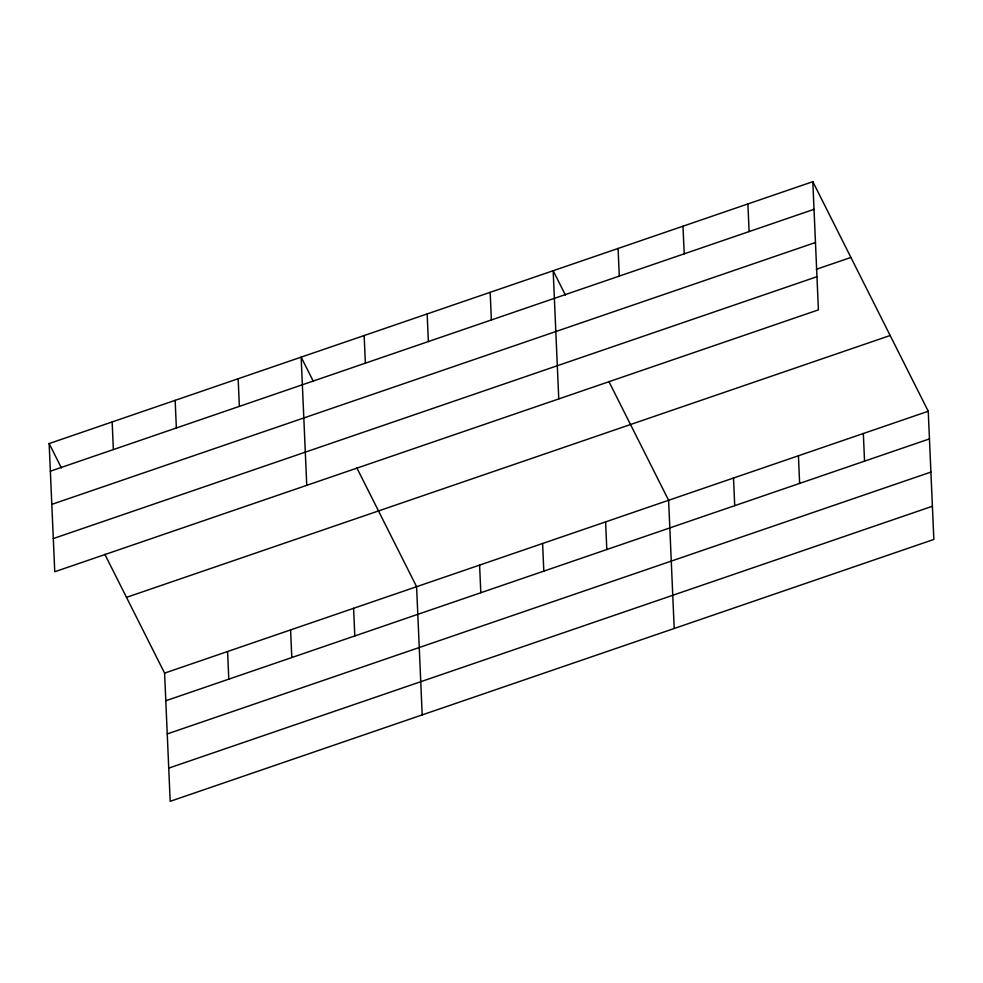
<?xml version="1.0" encoding="UTF-8"?>
<svg xmlns="http://www.w3.org/2000/svg" width="983" height="983" viewBox="0 0 983 983"><rect width="100%" height="100%" fill="white"/><g stroke="black" fill="none" stroke-linecap="round" stroke-linejoin="round"><path stroke-width="1.47" d="M812.818 181.683L818.409 309.878L54.753 571.75L49.15 443.554L812.818 181.683L928.247 411.25L933.85 539.446L170.182 801.317L164.591 673.122L104.837 554.301M50.354 471.189L814.022 209.318M51.804 504.377L815.472 242.506M816.295 269.317L850.909 257.448M53.303 538.561L816.959 276.702M126.488 597.357L890.156 335.498M164.591 673.122L928.247 411.25M165.795 700.756L929.463 438.885M167.245 733.932L930.913 472.073M168.732 768.128L932.4 506.257M565.409 295.072L553.171 270.718L558.762 398.914M608.858 381.465L668.612 500.286L674.203 628.481M313.405 381.49L301.154 357.136L306.757 485.332M356.854 467.883L416.595 586.704L422.199 714.899M49.15 443.554L61.388 467.908M863.344 433.515L864.548 461.15M798.429 455.768L799.634 483.403M747.903 203.948L749.107 231.583M733.515 478.033L734.719 505.667M682.988 226.201L684.205 253.835M618.086 248.466L619.29 276.1M605.602 521.887L606.806 549.522M542.604 543.488L543.808 571.123M490.173 292.332L491.377 319.954M479.593 565.102L480.81 592.737M427.163 313.933L428.367 341.568M364.165 335.535L365.369 363.169M353.597 608.305L354.802 635.94M290.587 629.906L291.804 657.541M238.156 378.738L239.361 406.372M227.589 651.52L228.793 679.142M175.158 400.351L176.362 427.986M112.148 421.953L113.364 449.587"/></g></svg>
